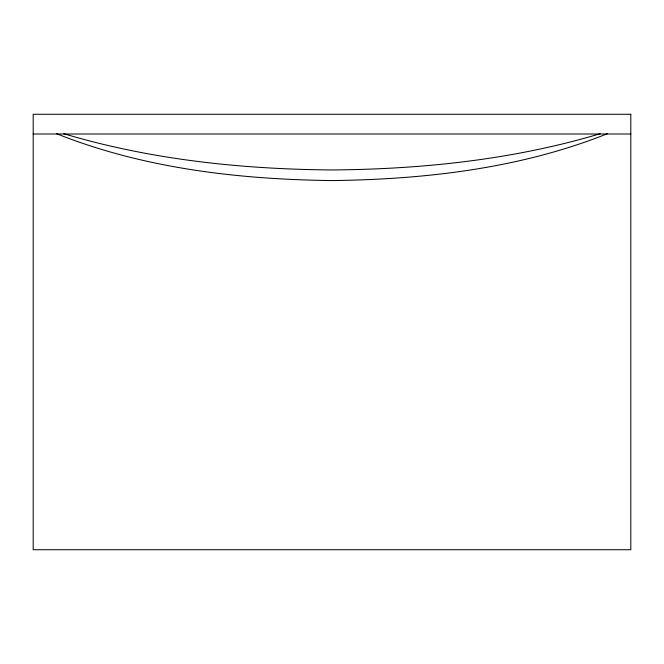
<?xml version="1.0" encoding="UTF-8"?>
<svg xmlns="http://www.w3.org/2000/svg" width="664" height="664" viewBox="0 0 664 664"><rect width="100%" height="100%" fill="white"/><g stroke="black" fill="none" stroke-linecap="round" stroke-linejoin="round"><path stroke-width="1" d="M607.278 133.755C520.111 168.531 425.259 179.38 332 180.575C238.741 179.38 143.889 168.531 56.722 133.755M600.14 133.73C513.338 159.684 422.362 169.22 332 169.959C241.638 169.22 150.662 159.684 63.86 133.73M33.2 134.003L630.8 134.003M630.8 114.283L33.2 114.283L33.2 549.717L630.8 549.717L630.8 114.283"/></g></svg>
